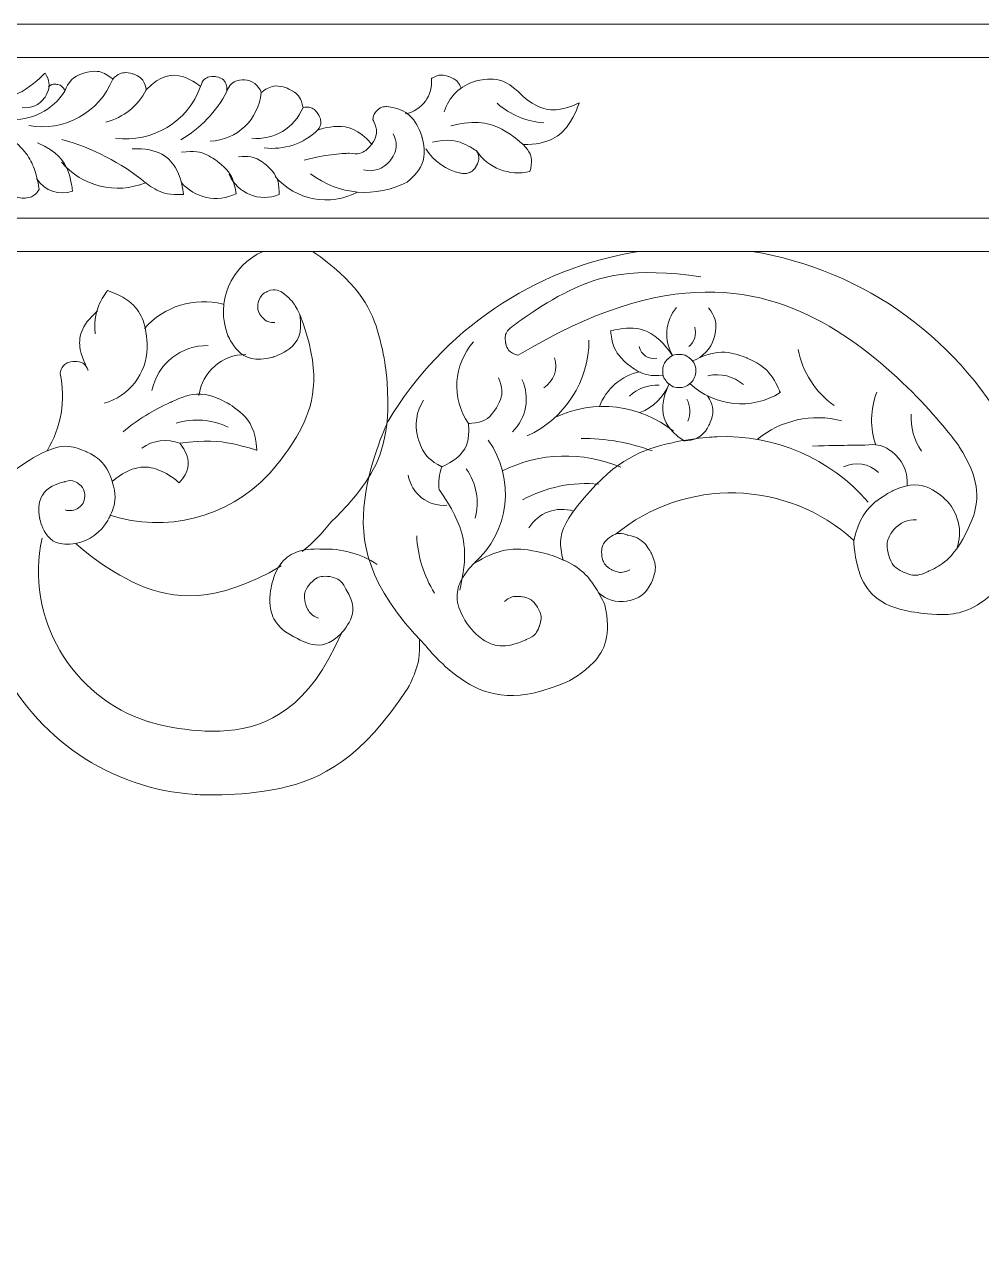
# Model space of a CAD drawing. Header units: millimetres. Extents: x 5501 to 5703, y 4457 to 4568.
# Drawn here: x 5622.7 to 5662.7, y 4517.6 to 4568.4 of the extents above; entities that cross this region are included whole.
import ezdxf

# ---------------------------------------------------------------- set-up
doc = ezdxf.new("R2010")
doc.units = ezdxf.units.MM
doc.header["$MEASUREMENT"] = 0
doc.layers.add('SITARA ALL', color=18, linetype='Continuous', true_color=0x000000)

msp = doc.modelspace()

# ---------------------------------------------------------------- linework, layer by layer
at = {"layer": 'SITARA ALL', "color": 1, "lineweight": 9, "true_color": 0xff0000}
for points, knots in [([(5700.594, 4568.351), (5700.594, 4568.351), (5600.594, 4568.351), (5550.594, 4568.351), (5500.594, 4568.351), (5500.594, 4568.351), (5500.594, 4568.351), (5500.594, 4568.351), (5500.594, 4517.803), (5500.594, 4517.803), (5500.594, 4517.803), (5501.15, 4517.596), (5501.74, 4517.595), (5502.331, 4517.595), (5502.957, 4517.802), (5503.602, 4518.797), (5503.602, 4518.797), (5503.925, 4519.294), (5504.053, 4519.871), (5504.181, 4520.448), (5504.113, 4521.103), (5503.281, 4521.948), (5503.281, 4521.948), (5502.677, 4522.63), (5502.252, 4523.435), (5501.828, 4524.24), (5501.583, 4525.168), (5501.963, 4526.95)], [0, 0, 0, 0, 0.1, 0.1, 0.1, 0.2, 0.2, 0.2, 0.3, 0.3, 0.3, 0.4, 0.4, 0.4, 0.5, 0.5, 0.5, 0.6, 0.6, 0.6, 0.7, 0.7, 0.7, 0.8, 0.8, 0.8, 1, 1, 1, 1]), ([(5622.594, 4564.872), (5622.962, 4564.811), (5623.332, 4564.971), (5623.539, 4565.281), (5623.539, 4565.281), (5623.643, 4565.436), (5623.696, 4565.615), (5623.749, 4565.793), (5623.752, 4565.995), (5623.554, 4566.311), (5623.554, 4566.311), (5623.2, 4565.929), (5622.763, 4565.645), (5622.326, 4565.362), (5621.806, 4565.177), (5620.773, 4565.324), (5620.773, 4565.324), (5620.387, 4565.426), (5619.989, 4565.448), (5619.591, 4565.471), (5619.18, 4565.414), (5618.492, 4565.009), (5618.492, 4565.009), (5618.148, 4564.806), (5617.851, 4564.538), (5617.555, 4564.271), (5617.305, 4563.937), (5617.108, 4563.163), (5617.108, 4563.163), (5617.034, 4562.874), (5617.053, 4562.576), (5617.072, 4562.279), (5617.184, 4561.973), (5617.671, 4561.627), (5617.671, 4561.627), (5617.915, 4561.454), (5618.199, 4561.365), (5618.484, 4561.276), (5618.809, 4561.271), (5619.307, 4561.601), (5619.307, 4561.601), (5619.501, 4561.724), (5619.629, 4561.913), (5619.757, 4562.102), (5619.819, 4562.356), (5619.588, 4562.753), (5619.588, 4562.753), (5619.473, 4562.951), (5619.289, 4563.087), (5619.106, 4563.222), (5618.854, 4563.293), (5618.448, 4563.078), (5618.448, 4563.078), (5618.343, 4563.019), (5618.268, 4562.925), (5618.193, 4562.831), (5618.149, 4562.702), (5618.241, 4562.479), (5618.241, 4562.479), (5618.287, 4562.368), (5618.371, 4562.282), (5618.455, 4562.197), (5618.578, 4562.137), (5618.81, 4562.202)], [0, 0, 0, 0, 0.045455, 0.045455, 0.045455, 0.090909, 0.090909, 0.090909, 0.136364, 0.136364, 0.136364, 0.181818, 0.181818, 0.181818, 0.227273, 0.227273, 0.227273, 0.272727, 0.272727, 0.272727, 0.318182, 0.318182, 0.318182, 0.363636, 0.363636, 0.363636, 0.409091, 0.409091, 0.409091, 0.454545, 0.454545, 0.454545, 0.5, 0.5, 0.5, 0.545455, 0.545455, 0.545455, 0.590909, 0.590909, 0.590909, 0.636364, 0.636364, 0.636364, 0.681818, 0.681818, 0.681818, 0.727273, 0.727273, 0.727273, 0.772727, 0.772727, 0.772727, 0.818182, 0.818182, 0.818182, 0.863636, 0.863636, 0.863636, 0.909091, 0.909091, 0.909091, 1, 1, 1, 1]), ([(5626.1, 4564.255), (5626.828, 4564.445), (5627.442, 4564.937), (5627.786, 4565.605), (5627.786, 4565.605), (5627.766, 4565.762), (5627.702, 4565.905), (5627.637, 4566.048), (5627.529, 4566.179), (5627.229, 4566.276), (5627.229, 4566.276), (5627.079, 4566.324), (5626.922, 4566.327), (5626.765, 4566.33), (5626.601, 4566.288), (5626.385, 4566.058), (5626.385, 4566.058), (5626.231, 4566.194), (5626.048, 4566.287), (5625.864, 4566.381), (5625.653, 4566.431), (5625.254, 4566.331), (5625.254, 4566.331), (5625.055, 4566.28), (5624.874, 4566.182), (5624.694, 4566.085), (5624.532, 4565.939), (5624.388, 4565.554), (5624.388, 4565.554), (5624.365, 4565.621), (5624.325, 4565.681), (5624.285, 4565.741), (5624.23, 4565.792), (5624.091, 4565.829), (5624.091, 4565.829), (5624.022, 4565.848), (5623.95, 4565.848), (5623.878, 4565.849), (5623.804, 4565.832), (5623.696, 4565.738)], [0, 0, 0, 0, 0.071429, 0.071429, 0.071429, 0.142857, 0.142857, 0.142857, 0.214286, 0.214286, 0.214286, 0.285714, 0.285714, 0.285714, 0.357143, 0.357143, 0.357143, 0.428571, 0.428571, 0.428571, 0.5, 0.5, 0.5, 0.571429, 0.571429, 0.571429, 0.642857, 0.642857, 0.642857, 0.714286, 0.714286, 0.714286, 0.785714, 0.785714, 0.785714, 0.857143, 0.857143, 0.857143, 1, 1, 1, 1]), ([(5629.236, 4563.523), (5630.054, 4564.001), (5630.721, 4564.701), (5631.16, 4565.54), (5631.16, 4565.54), (5631.177, 4565.686), (5631.136, 4565.826), (5631.095, 4565.966), (5630.996, 4566.101), (5630.707, 4566.156), (5630.707, 4566.156), (5630.563, 4566.183), (5630.42, 4566.152), (5630.278, 4566.121), (5630.136, 4566.032), (5630.061, 4565.748), (5630.061, 4565.748), (5629.724, 4566.033), (5629.305, 4566.16), (5628.886, 4566.286), (5628.384, 4566.254), (5627.786, 4565.605)], [0, 0, 0, 0, 0.125, 0.125, 0.125, 0.25, 0.25, 0.25, 0.375, 0.375, 0.375, 0.5, 0.5, 0.5, 0.625, 0.625, 0.625, 0.75, 0.75, 0.75, 1, 1, 1, 1]), ([(5638.624, 4564.607), (5639.318, 4564.737), (5639.793, 4565.384), (5639.71, 4566.086), (5639.71, 4566.086), (5639.817, 4566.152), (5639.936, 4566.193), (5640.055, 4566.233), (5640.186, 4566.249), (5640.425, 4566.171), (5640.425, 4566.171), (5640.545, 4566.132), (5640.653, 4566.067), (5640.761, 4566.003), (5640.857, 4565.914), (5640.952, 4565.681)], [0, 0, 0, 0, 0.166667, 0.166667, 0.166667, 0.333333, 0.333333, 0.333333, 0.5, 0.5, 0.5, 0.666667, 0.666667, 0.666667, 1, 1, 1, 1]), ([(5640.244, 4564.688), (5640.431, 4565.309), (5640.922, 4565.791), (5641.546, 4565.966), (5641.546, 4565.966), (5641.858, 4566.054), (5642.182, 4566.059), (5642.506, 4566.063), (5642.841, 4565.985), (5643.323, 4565.552), (5643.323, 4565.552), (5643.65, 4565.194), (5644.075, 4564.966), (5644.5, 4564.738), (5645.025, 4564.64), (5645.893, 4565.069), (5645.893, 4565.069), (5645.737, 4564.552), (5645.422, 4564.116), (5645.106, 4563.68), (5644.633, 4563.324), (5643.552, 4563.316), (5643.552, 4563.316), (5643.148, 4563.696), (5642.66, 4563.96), (5642.172, 4564.225), (5641.601, 4564.373), (5640.524, 4564.103)], [0, 0, 0, 0, 0.1, 0.1, 0.1, 0.2, 0.2, 0.2, 0.3, 0.3, 0.3, 0.4, 0.4, 0.4, 0.5, 0.5, 0.5, 0.6, 0.6, 0.6, 0.7, 0.7, 0.7, 0.8, 0.8, 0.8, 1, 1, 1, 1]), ([(5630.46, 4563.459), (5631.579, 4563.507), (5632.49, 4564.378), (5632.592, 4565.493), (5632.592, 4565.493), (5632.738, 4565.617), (5632.911, 4565.697), (5633.084, 4565.778), (5633.285, 4565.815), (5633.646, 4565.687), (5633.646, 4565.687), (5633.827, 4565.623), (5633.983, 4565.513), (5634.14, 4565.404), (5634.273, 4565.249), (5634.343, 4564.872)], [0, 0, 0, 0, 0.166667, 0.166667, 0.166667, 0.333333, 0.333333, 0.333333, 0.5, 0.5, 0.5, 0.666667, 0.666667, 0.666667, 1, 1, 1, 1]), ([(5632.592, 4565.493), (5632.496, 4565.801), (5632.216, 4566.015), (5631.893, 4566.026), (5631.893, 4566.026), (5631.732, 4566.031), (5631.578, 4565.985), (5631.423, 4565.939), (5631.276, 4565.841), (5631.16, 4565.54)], [0, 0, 0, 0, 0.25, 0.25, 0.25, 0.5, 0.5, 0.5, 1, 1, 1, 1]), ([(5632.196, 4563.585), (5633.118, 4563.49), (5633.992, 4564.015), (5634.343, 4564.872), (5634.343, 4564.872), (5634.464, 4564.895), (5634.586, 4564.881), (5634.708, 4564.867), (5634.831, 4564.815), (5634.967, 4564.61), (5634.967, 4564.61), (5635.035, 4564.507), (5635.069, 4564.389), (5635.103, 4564.271), (5635.103, 4564.138), (5634.966, 4563.933), (5634.966, 4563.933), (5635.367, 4564.07), (5635.789, 4564.079), (5636.211, 4564.089), (5636.655, 4563.972), (5637.216, 4563.338)], [0, 0, 0, 0, 0.125, 0.125, 0.125, 0.25, 0.25, 0.25, 0.375, 0.375, 0.375, 0.5, 0.5, 0.5, 0.625, 0.625, 0.625, 0.75, 0.75, 0.75, 1, 1, 1, 1]), ([(5634.661, 4562.096), (5635.823, 4561.205), (5637.398, 4561.071), (5638.694, 4561.752), (5638.694, 4561.752), (5638.977, 4561.97), (5639.18, 4562.263), (5639.383, 4562.555), (5639.507, 4562.922), (5639.322, 4563.612), (5639.322, 4563.612), (5639.23, 4563.957), (5639.038, 4564.257), (5638.847, 4564.557), (5638.556, 4564.813), (5637.848, 4564.909), (5637.848, 4564.909), (5637.773, 4564.91), (5637.699, 4564.897), (5637.624, 4564.883), (5637.551, 4564.854), (5637.443, 4564.749), (5637.443, 4564.749), (5637.388, 4564.697), (5637.345, 4564.634), (5637.303, 4564.572), (5637.271, 4564.5), (5637.269, 4564.348), (5637.269, 4564.348), (5637.359, 4564.189), (5637.399, 4564.011), (5637.439, 4563.833), (5637.429, 4563.636), (5637.216, 4563.338), (5637.216, 4563.338), (5637.11, 4563.189), (5636.965, 4563.077), (5636.82, 4562.966), (5636.638, 4562.892), (5636.278, 4562.959), (5636.278, 4562.959), (5635.959, 4562.942), (5635.642, 4562.909), (5635.324, 4562.876), (5635.008, 4562.828), (5634.389, 4562.671)], [0, 0, 0, 0, 0.0625, 0.0625, 0.0625, 0.125, 0.125, 0.125, 0.1875, 0.1875, 0.1875, 0.25, 0.25, 0.25, 0.3125, 0.3125, 0.3125, 0.375, 0.375, 0.375, 0.4375, 0.4375, 0.4375, 0.5, 0.5, 0.5, 0.5625, 0.5625, 0.5625, 0.625, 0.625, 0.625, 0.6875, 0.6875, 0.6875, 0.75, 0.75, 0.75, 0.8125, 0.8125, 0.8125, 0.875, 0.875, 0.875, 1, 1, 1, 1]), ([(5622.044, 4561.36), (5622.204, 4561.167), (5622.446, 4561.062), (5622.696, 4561.077), (5622.696, 4561.077), (5622.821, 4561.085), (5622.941, 4561.122), (5623.06, 4561.159), (5623.174, 4561.226), (5623.31, 4561.436), (5623.31, 4561.436), (5623.249, 4561.885), (5623.098, 4562.312), (5622.947, 4562.739), (5622.706, 4563.145), (5621.977, 4563.683), (5621.977, 4563.683), (5621.612, 4563.952), (5621.201, 4564.141), (5620.789, 4564.331), (5620.331, 4564.441), (5619.437, 4564.293)], [0, 0, 0, 0, 0.125, 0.125, 0.125, 0.25, 0.25, 0.25, 0.375, 0.375, 0.375, 0.5, 0.5, 0.5, 0.625, 0.625, 0.625, 0.75, 0.75, 0.75, 1, 1, 1, 1]), ([(5636.867, 4562.256), (5637.274, 4562.157), (5637.702, 4562.299), (5637.968, 4562.623), (5637.968, 4562.623), (5638.1, 4562.784), (5638.181, 4562.977), (5638.262, 4563.169), (5638.29, 4563.393), (5638.115, 4563.773)], [0, 0, 0, 0, 0.25, 0.25, 0.25, 0.5, 0.5, 0.5, 1, 1, 1, 1]), ([(5639.481, 4563.138), (5639.809, 4562.618), (5640.331, 4562.252), (5640.931, 4562.121), (5640.931, 4562.121), (5641.053, 4562.099), (5641.175, 4562.113), (5641.298, 4562.126), (5641.421, 4562.177), (5641.564, 4562.379), (5641.564, 4562.379), (5641.635, 4562.48), (5641.673, 4562.597), (5641.712, 4562.715), (5641.717, 4562.848), (5641.593, 4563.061), (5641.593, 4563.061), (5641.326, 4563.246), (5641.026, 4563.37), (5640.726, 4563.494), (5640.394, 4563.559), (5639.761, 4563.417)], [0, 0, 0, 0, 0.125, 0.125, 0.125, 0.25, 0.25, 0.25, 0.375, 0.375, 0.375, 0.5, 0.5, 0.5, 0.625, 0.625, 0.625, 0.75, 0.75, 0.75, 1, 1, 1, 1]), ([(5623.218, 4561.882), (5623.529, 4561.38), (5624.152, 4561.169), (5624.705, 4561.377), (5624.705, 4561.377), (5624.663, 4561.82), (5624.502, 4562.235), (5624.341, 4562.65), (5624.061, 4563.035), (5623.244, 4563.391)], [0, 0, 0, 0, 0.25, 0.25, 0.25, 0.5, 0.5, 0.5, 1, 1, 1, 1]), ([(5624.249, 4562.583), (5625.104, 4561.562), (5626.524, 4561.215), (5627.754, 4561.724), (5627.754, 4561.724), (5627.98, 4561.546), (5628.235, 4561.414), (5628.489, 4561.281), (5628.773, 4561.194), (5629.346, 4561.233), (5629.346, 4561.233), (5629.306, 4561.789), (5629.048, 4562.278), (5628.789, 4562.768), (5628.312, 4563.191), (5627.198, 4563.139)], [0, 0, 0, 0, 0.166667, 0.166667, 0.166667, 0.333333, 0.333333, 0.333333, 0.5, 0.5, 0.5, 0.666667, 0.666667, 0.666667, 1, 1, 1, 1]), ([(5629.241, 4561.747), (5629.806, 4561.077), (5630.755, 4560.878), (5631.542, 4561.263), (5631.542, 4561.263), (5631.51, 4561.531), (5631.425, 4561.786), (5631.34, 4562.041), (5631.2, 4562.285), (5630.772, 4562.611), (5630.772, 4562.611), (5630.558, 4562.774), (5630.315, 4562.891), (5630.072, 4563.007), (5629.8, 4563.076), (5629.267, 4562.995)], [0, 0, 0, 0, 0.166667, 0.166667, 0.166667, 0.333333, 0.333333, 0.333333, 0.5, 0.5, 0.5, 0.666667, 0.666667, 0.666667, 1, 1, 1, 1]), ([(5641.593, 4563.061), (5642.083, 4562.332), (5642.979, 4561.987), (5643.832, 4562.197), (5643.832, 4562.197), (5643.894, 4562.395), (5643.898, 4562.602), (5643.902, 4562.809), (5643.848, 4563.025), (5643.552, 4563.316)], [0, 0, 0, 0, 0.25, 0.25, 0.25, 0.5, 0.5, 0.5, 1, 1, 1, 1]), ([(5631.258, 4562.076), (5631.602, 4561.271), (5632.533, 4560.895), (5633.341, 4561.232), (5633.341, 4561.232), (5633.352, 4561.455), (5633.314, 4561.676), (5633.275, 4561.896), (5633.186, 4562.113), (5632.858, 4562.417), (5632.858, 4562.417), (5632.694, 4562.568), (5632.5, 4562.68), (5632.306, 4562.791), (5632.083, 4562.862), (5631.639, 4562.805)], [0, 0, 0, 0, 0.166667, 0.166667, 0.166667, 0.333333, 0.333333, 0.333333, 0.5, 0.5, 0.5, 0.666667, 0.666667, 0.666667, 1, 1, 1, 1]), ([(5632.678, 4558.849), (5631.321, 4558.266), (5630.668, 4556.712), (5631.198, 4555.333), (5631.198, 4555.333), (5631.354, 4554.965), (5631.636, 4554.685), (5631.917, 4554.404), (5632.325, 4554.211), (5633.093, 4554.433), (5633.093, 4554.433), (5633.477, 4554.545), (5633.789, 4554.791), (5634.101, 4555.038), (5634.341, 4555.42), (5634.21, 4556.208), (5634.21, 4556.208), (5634.127, 4556.394), (5634.021, 4556.568), (5633.915, 4556.742), (5633.786, 4556.904), (5633.459, 4557.148), (5633.459, 4557.148), (5633.367, 4557.199), (5633.265, 4557.228), (5633.162, 4557.256), (5633.051, 4557.262), (5632.856, 4557.176), (5632.856, 4557.176), (5632.759, 4557.133), (5632.675, 4557.069), (5632.591, 4557.004), (5632.519, 4556.918), (5632.471, 4556.711), (5632.471, 4556.711), (5632.447, 4556.608), (5632.448, 4556.502), (5632.449, 4556.396), (5632.474, 4556.287), (5632.611, 4556.124), (5632.611, 4556.124), (5632.679, 4556.042), (5632.764, 4555.979), (5632.849, 4555.916), (5632.952, 4555.871), (5633.164, 4555.882)], [0, 0, 0, 0, 0.0625, 0.0625, 0.0625, 0.125, 0.125, 0.125, 0.1875, 0.1875, 0.1875, 0.25, 0.25, 0.25, 0.3125, 0.3125, 0.3125, 0.375, 0.375, 0.375, 0.4375, 0.4375, 0.4375, 0.5, 0.5, 0.5, 0.5625, 0.5625, 0.5625, 0.625, 0.625, 0.625, 0.6875, 0.6875, 0.6875, 0.75, 0.75, 0.75, 0.8125, 0.8125, 0.8125, 0.875, 0.875, 0.875, 1, 1, 1, 1]), ([(5634.309, 4546.3), (5634.759, 4546.663), (5635.164, 4547.077), (5635.516, 4547.536), (5635.516, 4547.536), (5636.331, 4548.279), (5636.955, 4549.189), (5637.579, 4550.1), (5638.011, 4551.176), (5637.86, 4553.379), (5637.86, 4553.379), (5637.785, 4554.48), (5637.46, 4555.535), (5637.135, 4556.589), (5636.56, 4557.597), (5634.742, 4558.849)], [0, 0, 0, 0, 0.166667, 0.166667, 0.166667, 0.333333, 0.333333, 0.333333, 0.5, 0.5, 0.5, 0.666667, 0.666667, 0.666667, 1, 1, 1, 1]), ([(5648.373, 4558.849), (5644.005, 4558.148), (5640.169, 4555.547), (5637.9, 4551.75), (5637.9, 4551.75), (5637.145, 4550.183), (5636.923, 4548.463), (5636.701, 4546.743), (5637.012, 4544.87), (5639.447, 4542.387), (5639.447, 4542.387), (5640.153, 4541.466), (5641.132, 4540.851), (5642.111, 4540.237), (5643.361, 4539.928), (5645.471, 4540.894), (5645.471, 4540.894), (5646.055, 4541.19), (5646.5, 4541.666), (5646.946, 4542.142), (5647.253, 4542.798), (5646.962, 4544.073), (5646.962, 4544.073), (5646.741, 4544.575), (5646.416, 4545.018), (5646.091, 4545.46), (5645.664, 4545.842), (5644.618, 4546.173), (5644.618, 4546.173), (5644.094, 4546.338), (5643.548, 4546.386), (5643.002, 4546.435), (5642.432, 4546.367), (5641.492, 4545.8), (5641.492, 4545.8), (5641.141, 4545.472), (5640.935, 4545.04), (5640.729, 4544.608), (5640.669, 4544.072), (5641.208, 4543.276), (5641.208, 4543.276), (5641.478, 4542.878), (5641.874, 4542.609), (5642.269, 4542.339), (5642.789, 4542.198), (5643.659, 4542.609), (5643.659, 4542.609), (5643.789, 4542.654), (5643.906, 4542.727), (5644.022, 4542.8), (5644.126, 4542.901), (5644.223, 4543.158), (5644.223, 4543.158), (5644.272, 4543.287), (5644.291, 4543.423), (5644.31, 4543.56), (5644.299, 4543.703), (5644.164, 4543.943), (5644.164, 4543.943), (5644.097, 4544.063), (5644.004, 4544.165), (5643.912, 4544.267), (5643.795, 4544.351), (5643.524, 4544.402), (5643.524, 4544.402), (5643.389, 4544.427), (5643.251, 4544.422), (5643.114, 4544.416), (5642.974, 4544.38), (5642.762, 4544.205)], [0, 0, 0, 0, 0.041667, 0.041667, 0.041667, 0.083333, 0.083333, 0.083333, 0.125, 0.125, 0.125, 0.166667, 0.166667, 0.166667, 0.208333, 0.208333, 0.208333, 0.25, 0.25, 0.25, 0.291667, 0.291667, 0.291667, 0.333333, 0.333333, 0.333333, 0.375, 0.375, 0.375, 0.416667, 0.416667, 0.416667, 0.458333, 0.458333, 0.458333, 0.5, 0.5, 0.5, 0.541667, 0.541667, 0.541667, 0.583333, 0.583333, 0.583333, 0.625, 0.625, 0.625, 0.666667, 0.666667, 0.666667, 0.708333, 0.708333, 0.708333, 0.75, 0.75, 0.75, 0.791667, 0.791667, 0.791667, 0.833333, 0.833333, 0.833333, 0.875, 0.875, 0.875, 0.916667, 0.916667, 0.916667, 1, 1, 1, 1]), ([(5659.994, 4547.625), (5659.638, 4547.644), (5659.293, 4547.497), (5659.061, 4547.227), (5659.061, 4547.227), (5658.944, 4547.092), (5658.863, 4546.933), (5658.781, 4546.775), (5658.734, 4546.593), (5658.806, 4546.244), (5658.806, 4546.244), (5658.842, 4546.07), (5658.918, 4545.908), (5658.993, 4545.747), (5659.109, 4545.599), (5659.429, 4545.443), (5659.429, 4545.443), (5659.589, 4545.365), (5659.763, 4545.326), (5659.937, 4545.288), (5660.125, 4545.289), (5660.444, 4545.447), (5660.444, 4545.447), (5660.688, 4545.551), (5660.917, 4545.686), (5661.146, 4545.821), (5661.359, 4545.987), (5661.679, 4546.411), (5661.679, 4546.411), (5662.135, 4547.043), (5662.374, 4547.782), (5662.612, 4548.522), (5662.634, 4549.37), (5661.788, 4550.679), (5661.788, 4550.679), (5659.699, 4553.643), (5656.637, 4555.542), (5653.575, 4557.441), (5649.54, 4558.275), (5643.345, 4554.504), (5643.345, 4554.504), (5643.215, 4554.529), (5643.098, 4554.59), (5642.981, 4554.652), (5642.877, 4554.752), (5642.818, 4555.01), (5642.818, 4555.01), (5642.789, 4555.14), (5642.799, 4555.272), (5642.81, 4555.404), (5642.86, 4555.538), (5643.075, 4555.694), (5643.075, 4555.694), (5644.192, 4556.574), (5645.467, 4557.203), (5646.741, 4557.832), (5648.172, 4558.211), (5650.985, 4557.782)], [0, 0, 0, 0, 0.05, 0.05, 0.05, 0.1, 0.1, 0.1, 0.15, 0.15, 0.15, 0.2, 0.2, 0.2, 0.25, 0.25, 0.25, 0.3, 0.3, 0.3, 0.35, 0.35, 0.35, 0.4, 0.4, 0.4, 0.45, 0.45, 0.45, 0.5, 0.5, 0.5, 0.55, 0.55, 0.55, 0.6, 0.6, 0.6, 0.65, 0.65, 0.65, 0.7, 0.7, 0.7, 0.75, 0.75, 0.75, 0.8, 0.8, 0.8, 0.85, 0.85, 0.85, 0.9, 0.9, 0.9, 1, 1, 1, 1]), ([(5626.034, 4552.497), (5627.072, 4552.793), (5627.799, 4553.729), (5627.83, 4554.809), (5627.83, 4554.809), (5627.846, 4555.348), (5627.685, 4555.862), (5627.524, 4556.376), (5627.188, 4556.864), (5626.168, 4557.219), (5626.168, 4557.219), (5625.978, 4556.957), (5625.837, 4556.666), (5625.696, 4556.374), (5625.604, 4556.052), (5625.653, 4555.406)], [0, 0, 0, 0, 0.166667, 0.166667, 0.166667, 0.333333, 0.333333, 0.333333, 0.5, 0.5, 0.5, 0.666667, 0.666667, 0.666667, 1, 1, 1, 1]), ([(5649.958, 4556.507), (5649.486, 4555.934), (5649.423, 4555.125), (5649.802, 4554.485), (5649.802, 4554.485), (5649.529, 4554.923), (5649.13, 4555.248), (5648.731, 4555.573), (5648.204, 4555.784), (5647.204, 4555.528), (5647.204, 4555.528), (5647.225, 4555.258), (5647.299, 4554.998), (5647.374, 4554.737), (5647.502, 4554.487), (5647.916, 4554.137), (5647.916, 4554.137), (5648.123, 4553.963), (5648.361, 4553.833), (5648.599, 4553.704), (5648.869, 4553.619), (5649.408, 4553.668)], [0, 0, 0, 0, 0.125, 0.125, 0.125, 0.25, 0.25, 0.25, 0.375, 0.375, 0.375, 0.5, 0.5, 0.5, 0.625, 0.625, 0.625, 0.75, 0.75, 0.75, 1, 1, 1, 1]), ([(5650.63, 4554.267), (5651.061, 4554.423), (5651.394, 4554.774), (5651.526, 4555.213), (5651.526, 4555.213), (5651.593, 4555.432), (5651.605, 4555.661), (5651.618, 4555.89), (5651.576, 4556.128), (5651.303, 4556.497)], [0, 0, 0, 0, 0.25, 0.25, 0.25, 0.5, 0.5, 0.5, 1, 1, 1, 1]), ([(5623.641, 4550.514), (5624.234, 4551.479), (5624.429, 4552.637), (5624.182, 4553.743), (5624.182, 4553.743), (5624.208, 4553.877), (5624.274, 4553.994), (5624.341, 4554.112), (5624.45, 4554.214), (5624.72, 4554.246), (5624.72, 4554.246), (5624.855, 4554.262), (5624.988, 4554.234), (5625.12, 4554.205), (5625.25, 4554.132), (5625.362, 4553.884), (5625.362, 4553.884), (5625.112, 4554.288), (5625.028, 4554.753), (5624.945, 4555.217), (5625.027, 4555.742), (5625.749, 4556.359)], [0, 0, 0, 0, 0.125, 0.125, 0.125, 0.25, 0.25, 0.25, 0.375, 0.375, 0.375, 0.5, 0.5, 0.5, 0.625, 0.625, 0.625, 0.75, 0.75, 0.75, 1, 1, 1, 1]), ([(5626.264, 4547.819), (5628.611, 4547.056), (5631.19, 4547.713), (5632.887, 4549.504), (5632.887, 4549.504), (5633.736, 4550.4), (5634.289, 4551.5), (5634.842, 4552.601), (5635.099, 4553.906), (5634.21, 4556.208)], [0, 0, 0, 0, 0.25, 0.25, 0.25, 0.5, 0.5, 0.5, 1, 1, 1, 1]), ([(5650.77, 4553.849), (5650.77, 4553.665), (5650.697, 4553.489), (5650.567, 4553.359), (5650.567, 4553.359), (5650.502, 4553.294), (5650.425, 4553.243), (5650.349, 4553.192), (5650.261, 4553.156), (5650.077, 4553.156), (5650.077, 4553.156), (5649.985, 4553.156), (5649.895, 4553.174), (5649.805, 4553.193), (5649.717, 4553.229), (5649.587, 4553.359), (5649.587, 4553.359), (5649.522, 4553.424), (5649.471, 4553.501), (5649.421, 4553.577), (5649.384, 4553.665), (5649.384, 4553.849), (5649.384, 4553.849), (5649.384, 4553.941), (5649.403, 4554.031), (5649.421, 4554.121), (5649.458, 4554.209), (5649.588, 4554.339), (5649.588, 4554.339), (5649.653, 4554.404), (5649.729, 4554.455), (5649.806, 4554.506), (5649.893, 4554.542), (5650.077, 4554.542), (5650.077, 4554.542), (5650.169, 4554.542), (5650.259, 4554.523), (5650.349, 4554.505), (5650.437, 4554.469), (5650.567, 4554.338), (5650.567, 4554.338), (5650.632, 4554.273), (5650.683, 4554.197), (5650.734, 4554.121), (5650.77, 4554.033), (5650.77, 4553.849)], [0, 0, 0, 0, 0.066667, 0.066667, 0.066667, 0.133333, 0.133333, 0.133333, 0.2, 0.2, 0.2, 0.266667, 0.266667, 0.266667, 0.333333, 0.333333, 0.333333, 0.4, 0.4, 0.4, 0.466667, 0.466667, 0.466667, 0.533333, 0.533333, 0.533333, 0.6, 0.6, 0.6, 0.666667, 0.666667, 0.666667, 0.733333, 0.733333, 0.733333, 0.8, 0.8, 0.8, 0.866667, 0.866667, 0.866667, 0.933333, 0.933333, 0.933333, 1, 1, 1, 1]), ([(5650.525, 4553.32), (5651.55, 4552.353), (5653.101, 4552.199), (5654.297, 4552.944), (5654.297, 4552.944), (5654.173, 4553.269), (5653.986, 4553.561), (5653.799, 4553.854), (5653.548, 4554.114), (5652.91, 4554.389), (5652.91, 4554.389), (5652.591, 4554.526), (5652.251, 4554.596), (5651.911, 4554.666), (5651.55, 4554.668), (5650.908, 4554.403)], [0, 0, 0, 0, 0.166667, 0.166667, 0.166667, 0.333333, 0.333333, 0.333333, 0.5, 0.5, 0.5, 0.666667, 0.666667, 0.666667, 1, 1, 1, 1]), ([(5639.379, 4552.628), (5639.084, 4552.164), (5638.999, 4551.596), (5639.145, 4551.066), (5639.145, 4551.066), (5639.218, 4550.801), (5639.345, 4550.557), (5639.472, 4550.313), (5639.654, 4550.091), (5640.145, 4549.844), (5640.145, 4549.844), (5640.513, 4549.985), (5640.811, 4550.242), (5641.109, 4550.498), (5641.337, 4550.868), (5641.26, 4551.653), (5641.26, 4551.653), (5641.491, 4551.652), (5641.715, 4551.709), (5641.939, 4551.767), (5642.155, 4551.883), (5642.408, 4552.269), (5642.408, 4552.269), (5642.535, 4552.463), (5642.608, 4552.681), (5642.682, 4552.9), (5642.702, 4553.145), (5642.515, 4553.568)], [0, 0, 0, 0, 0.1, 0.1, 0.1, 0.2, 0.2, 0.2, 0.3, 0.3, 0.3, 0.4, 0.4, 0.4, 0.5, 0.5, 0.5, 0.6, 0.6, 0.6, 0.7, 0.7, 0.7, 0.8, 0.8, 0.8, 1, 1, 1, 1]), ([(5626.817, 4551.307), (5627.42, 4551.808), (5628.089, 4552.222), (5628.806, 4552.538), (5628.806, 4552.538), (5629.174, 4552.735), (5629.579, 4552.833), (5629.984, 4552.93), (5630.427, 4552.927), (5631.156, 4552.522), (5631.156, 4552.522), (5631.521, 4552.319), (5631.821, 4552.031), (5632.122, 4551.742), (5632.358, 4551.368), (5632.411, 4550.535), (5632.411, 4550.535), (5631.892, 4550.703), (5631.357, 4550.812), (5630.823, 4550.921), (5630.272, 4550.97), (5629.191, 4550.825), (5629.191, 4550.825), (5629.395, 4550.586), (5629.494, 4550.29), (5629.594, 4549.993), (5629.589, 4549.64), (5629.169, 4549.173), (5629.169, 4549.173), (5628.776, 4549.534), (5628.278, 4549.721), (5627.781, 4549.908), (5627.179, 4549.919), (5626.363, 4549.229)], [0, 0, 0, 0, 0.083333, 0.083333, 0.083333, 0.166667, 0.166667, 0.166667, 0.25, 0.25, 0.25, 0.333333, 0.333333, 0.333333, 0.416667, 0.416667, 0.416667, 0.5, 0.5, 0.5, 0.583333, 0.583333, 0.583333, 0.666667, 0.666667, 0.666667, 0.75, 0.75, 0.75, 0.833333, 0.833333, 0.833333, 1, 1, 1, 1]), ([(5648.429, 4552.107), (5648.983, 4552.321), (5649.425, 4552.754), (5649.649, 4553.304), (5649.649, 4553.304), (5649.433, 4552.884), (5649.394, 4552.417), (5649.356, 4551.949), (5649.495, 4551.434), (5650.288, 4550.923), (5650.288, 4550.923), (5650.507, 4550.933), (5650.714, 4551.001), (5650.921, 4551.069), (5651.117, 4551.195), (5651.318, 4551.583), (5651.318, 4551.583), (5651.418, 4551.777), (5651.463, 4551.99), (5651.508, 4552.203), (5651.497, 4552.436), (5651.262, 4552.804)], [0, 0, 0, 0, 0.125, 0.125, 0.125, 0.25, 0.25, 0.25, 0.375, 0.375, 0.375, 0.5, 0.5, 0.5, 0.625, 0.625, 0.625, 0.75, 0.75, 0.75, 1, 1, 1, 1]), ([(5624.845, 4546.629), (5625.405, 4546.75), (5625.888, 4547.101), (5626.176, 4547.595), (5626.176, 4547.595), (5626.321, 4547.842), (5626.41, 4548.114), (5626.499, 4548.385), (5626.533, 4548.682), (5626.363, 4549.229), (5626.363, 4549.229), (5626.279, 4549.502), (5626.139, 4549.751), (5625.998, 4550.001), (5625.802, 4550.226), (5625.285, 4550.47), (5625.285, 4550.47), (5625.026, 4550.593), (5624.748, 4550.658), (5624.469, 4550.723), (5624.171, 4550.731), (5623.641, 4550.514), (5623.641, 4550.514), (5622.675, 4550.084), (5621.903, 4549.365), (5621.131, 4548.647), (5620.554, 4547.641), (5620.781, 4545.538), (5620.781, 4545.538), (5620.55, 4546.456), (5620.179, 4547.328), (5619.809, 4548.2), (5619.299, 4549.024), (5617.862, 4550.258), (5617.862, 4550.258), (5617.478, 4550.591), (5617.021, 4550.814), (5616.565, 4551.037), (5616.037, 4551.15), (5615.063, 4550.858), (5615.063, 4550.858), (5614.576, 4550.711), (5614.144, 4550.446), (5613.711, 4550.18), (5613.333, 4549.794), (5613.058, 4548.815), (5613.058, 4548.815), (5612.841, 4548.335), (5612.689, 4547.831), (5612.537, 4547.327), (5612.45, 4546.798), (5612.552, 4545.749), (5612.552, 4545.749), (5613.024, 4543.085), (5613.045, 4540.381), (5613.067, 4537.677), (5612.639, 4534.934), (5610.115, 4530.147), (5610.115, 4530.147), (5610.201, 4530.156), (5610.287, 4530.161), (5610.373, 4530.166), (5610.459, 4530.166), (5610.631, 4530.148), (5610.631, 4530.148), (5610.859, 4529.672), (5611.242, 4529.311), (5611.625, 4528.95), (5612.163, 4528.706), (5613.182, 4528.988), (5613.182, 4528.988), (5614.394, 4529.237), (5615.521, 4529.747), (5616.648, 4530.256), (5617.689, 4531.027), (5618.877, 4533.197)], [0, 0, 0, 0, 0.038462, 0.038462, 0.038462, 0.076923, 0.076923, 0.076923, 0.115385, 0.115385, 0.115385, 0.153846, 0.153846, 0.153846, 0.192308, 0.192308, 0.192308, 0.230769, 0.230769, 0.230769, 0.269231, 0.269231, 0.269231, 0.307692, 0.307692, 0.307692, 0.346154, 0.346154, 0.346154, 0.384615, 0.384615, 0.384615, 0.423077, 0.423077, 0.423077, 0.461538, 0.461538, 0.461538, 0.5, 0.5, 0.5, 0.538462, 0.538462, 0.538462, 0.576923, 0.576923, 0.576923, 0.615385, 0.615385, 0.615385, 0.653846, 0.653846, 0.653846, 0.692308, 0.692308, 0.692308, 0.730769, 0.730769, 0.730769, 0.769231, 0.769231, 0.769231, 0.807692, 0.807692, 0.807692, 0.846154, 0.846154, 0.846154, 0.884615, 0.884615, 0.884615, 0.923077, 0.923077, 0.923077, 1, 1, 1, 1]), ([(5657.976, 4548.367), (5656.394, 4550.189), (5654.067, 4551.194), (5651.655, 4551.097), (5651.655, 4551.097), (5650.45, 4551.049), (5649.287, 4550.728), (5648.125, 4550.407), (5647.005, 4549.813), (5645.573, 4547.87), (5645.573, 4547.87), (5645.374, 4547.588), (5645.242, 4547.268), (5645.11, 4546.949), (5645.046, 4546.592), (5645.222, 4545.923)], [0, 0, 0, 0, 0.166667, 0.166667, 0.166667, 0.333333, 0.333333, 0.333333, 0.5, 0.5, 0.5, 0.666667, 0.666667, 0.666667, 1, 1, 1, 1]), ([(5659.601, 4549.07), (5659.647, 4549.542), (5659.472, 4550.008), (5659.129, 4550.334), (5659.129, 4550.334), (5658.958, 4550.497), (5658.753, 4550.617), (5658.549, 4550.736), (5658.312, 4550.811), (5657.843, 4550.743), (5657.843, 4550.743), (5657.477, 4550.743), (5657.11, 4550.74), (5656.744, 4550.737), (5656.377, 4550.731), (5655.645, 4550.706)], [0, 0, 0, 0, 0.166667, 0.166667, 0.166667, 0.333333, 0.333333, 0.333333, 0.5, 0.5, 0.5, 0.666667, 0.666667, 0.666667, 1, 1, 1, 1]), ([(5640.145, 4549.844), (5640.028, 4549.534), (5639.992, 4549.199), (5640.043, 4548.872), (5640.043, 4548.872), (5640.49, 4548.271), (5640.792, 4547.586), (5641.094, 4546.901), (5641.25, 4546.132), (5640.895, 4544.676)], [0, 0, 0, 0, 0.25, 0.25, 0.25, 0.5, 0.5, 0.5, 1, 1, 1, 1]), ([(5624.401, 4548.037), (5624.59, 4547.975), (5624.798, 4548.008), (5624.959, 4548.125), (5624.959, 4548.125), (5625.039, 4548.184), (5625.104, 4548.26), (5625.168, 4548.336), (5625.216, 4548.429), (5625.216, 4548.629), (5625.216, 4548.629), (5625.216, 4548.728), (5625.192, 4548.825), (5625.168, 4548.921), (5625.12, 4549.015), (5624.959, 4549.132), (5624.959, 4549.132), (5624.878, 4549.191), (5624.786, 4549.228), (5624.694, 4549.265), (5624.59, 4549.282), (5624.401, 4549.22), (5624.401, 4549.22), (5624.043, 4549.158), (5623.745, 4548.958), (5623.446, 4548.757), (5623.206, 4548.417), (5623.328, 4547.702), (5623.328, 4547.702), (5623.39, 4547.345), (5623.59, 4547.046), (5623.791, 4546.747), (5624.131, 4546.507), (5624.845, 4546.629), (5624.845, 4546.629), (5626.015, 4545.545), (5627.472, 4544.908), (5628.929, 4544.271), (5630.672, 4544.082), (5633.426, 4545.692)], [0, 0, 0, 0, 0.071429, 0.071429, 0.071429, 0.142857, 0.142857, 0.142857, 0.214286, 0.214286, 0.214286, 0.285714, 0.285714, 0.285714, 0.357143, 0.357143, 0.357143, 0.428571, 0.428571, 0.428571, 0.5, 0.5, 0.5, 0.571429, 0.571429, 0.571429, 0.642857, 0.642857, 0.642857, 0.714286, 0.714286, 0.714286, 0.785714, 0.785714, 0.785714, 0.857143, 0.857143, 0.857143, 1, 1, 1, 1]), ([(5661.679, 4546.411), (5661.948, 4547.148), (5661.748, 4547.974), (5661.174, 4548.508), (5661.174, 4548.508), (5660.887, 4548.776), (5660.534, 4548.944), (5660.181, 4549.112), (5659.762, 4549.181), (5659.046, 4548.861), (5659.046, 4548.861), (5658.625, 4548.654), (5658.261, 4548.358), (5657.897, 4548.062), (5657.591, 4547.676), (5657.38, 4546.762), (5657.38, 4546.762), (5657.373, 4545.988), (5657.66, 4545.274), (5657.948, 4544.56), (5658.531, 4543.906), (5660.071, 4543.742), (5660.071, 4543.742), (5660.684, 4543.629), (5661.306, 4543.67), (5661.927, 4543.712), (5662.557, 4543.909), (5663.437, 4544.792), (5663.437, 4544.792), (5663.877, 4545.233), (5664.194, 4545.77), (5664.51, 4546.306), (5664.704, 4546.937), (5664.472, 4548.162)], [0, 0, 0, 0, 0.083333, 0.083333, 0.083333, 0.166667, 0.166667, 0.166667, 0.25, 0.25, 0.25, 0.333333, 0.333333, 0.333333, 0.416667, 0.416667, 0.416667, 0.5, 0.5, 0.5, 0.583333, 0.583333, 0.583333, 0.666667, 0.666667, 0.666667, 0.75, 0.75, 0.75, 0.833333, 0.833333, 0.833333, 1, 1, 1, 1]), ([(5623.431, 4546.851), (5622.715, 4543.53), (5624.647, 4540.207), (5627.885, 4539.179), (5627.885, 4539.179), (5629.504, 4538.665), (5631.186, 4538.809), (5632.868, 4538.954), (5634.614, 4539.758), (5635.946, 4542.884)], [0, 0, 0, 0, 0.25, 0.25, 0.25, 0.5, 0.5, 0.5, 1, 1, 1, 1]), ([(5646.688, 4544.586), (5647.008, 4544.284), (5647.453, 4544.151), (5647.887, 4544.226), (5647.887, 4544.226), (5648.104, 4544.263), (5648.305, 4544.351), (5648.507, 4544.438), (5648.694, 4544.576), (5648.895, 4544.968), (5648.895, 4544.968), (5648.996, 4545.163), (5649.047, 4545.377), (5649.099, 4545.591), (5649.101, 4545.823), (5648.909, 4546.219), (5648.909, 4546.219), (5648.813, 4546.417), (5648.673, 4546.587), (5648.533, 4546.757), (5648.349, 4546.898), (5647.917, 4546.983), (5647.917, 4546.983), (5647.791, 4547.032), (5647.656, 4547.047), (5647.521, 4547.062), (5647.378, 4547.044), (5647.159, 4546.883), (5647.159, 4546.883), (5647.049, 4546.803), (5646.964, 4546.698), (5646.878, 4546.593), (5646.817, 4546.462), (5646.833, 4546.191), (5646.833, 4546.191), (5646.841, 4546.056), (5646.884, 4545.927), (5646.926, 4545.798), (5647.003, 4545.676), (5647.24, 4545.544), (5647.24, 4545.544), (5647.359, 4545.477), (5647.49, 4545.444), (5647.621, 4545.41), (5647.765, 4545.408), (5648.005, 4545.536)], [0, 0, 0, 0, 0.0625, 0.0625, 0.0625, 0.125, 0.125, 0.125, 0.1875, 0.1875, 0.1875, 0.25, 0.25, 0.25, 0.3125, 0.3125, 0.3125, 0.375, 0.375, 0.375, 0.4375, 0.4375, 0.4375, 0.5, 0.5, 0.5, 0.5625, 0.5625, 0.5625, 0.625, 0.625, 0.625, 0.6875, 0.6875, 0.6875, 0.75, 0.75, 0.75, 0.8125, 0.8125, 0.8125, 0.875, 0.875, 0.875, 1, 1, 1, 1]), ([(5637.444, 4545.758), (5636.753, 4546.211), (5635.936, 4546.435), (5635.111, 4546.398), (5635.111, 4546.398), (5634.636, 4546.439), (5634.18, 4546.306), (5633.725, 4546.174), (5633.288, 4545.868), (5633.041, 4544.947), (5633.041, 4544.947), (5632.917, 4544.486), (5632.968, 4544.015), (5633.019, 4543.543), (5633.244, 4543.06), (5634.107, 4542.655), (5634.107, 4542.655), (5634.403, 4542.474), (5634.741, 4542.408), (5635.079, 4542.341), (5635.461, 4542.389), (5635.946, 4542.884), (5635.946, 4542.884), (5636.188, 4543.131), (5636.329, 4543.446), (5636.47, 4543.761), (5636.51, 4544.143), (5636.137, 4544.727), (5636.137, 4544.727), (5636.075, 4544.864), (5635.981, 4544.981), (5635.887, 4545.099), (5635.761, 4545.196), (5635.464, 4545.246), (5635.464, 4545.246), (5635.316, 4545.271), (5635.166, 4545.258), (5635.016, 4545.245), (5634.865, 4545.194), (5634.659, 4544.975), (5634.659, 4544.975), (5634.556, 4544.866), (5634.483, 4544.734), (5634.411, 4544.602), (5634.369, 4544.449), (5634.436, 4544.155), (5634.436, 4544.155), (5634.47, 4544.009), (5634.539, 4543.875), (5634.609, 4543.742), (5634.713, 4543.622), (5634.995, 4543.515)], [0, 0, 0, 0, 0.055556, 0.055556, 0.055556, 0.111111, 0.111111, 0.111111, 0.166667, 0.166667, 0.166667, 0.222222, 0.222222, 0.222222, 0.277778, 0.277778, 0.277778, 0.333333, 0.333333, 0.333333, 0.388889, 0.388889, 0.388889, 0.444444, 0.444444, 0.444444, 0.5, 0.5, 0.5, 0.555556, 0.555556, 0.555556, 0.611111, 0.611111, 0.611111, 0.666667, 0.666667, 0.666667, 0.722222, 0.722222, 0.722222, 0.777778, 0.777778, 0.777778, 0.833333, 0.833333, 0.833333, 0.888889, 0.888889, 0.888889, 1, 1, 1, 1]), ([(5621.606, 4541.727), (5623.134, 4538.504), (5626.294, 4536.362), (5629.853, 4536.133), (5629.853, 4536.133), (5631.633, 4536.019), (5633.374, 4536.392), (5635.116, 4536.765), (5636.819, 4537.626), (5638.747, 4540.627), (5638.747, 4540.627), (5638.913, 4540.936), (5639.035, 4541.264), (5639.158, 4541.592), (5639.238, 4541.939), (5639.209, 4542.639)], [0, 0, 0, 0, 0.166667, 0.166667, 0.166667, 0.333333, 0.333333, 0.333333, 0.5, 0.5, 0.5, 0.666667, 0.666667, 0.666667, 1, 1, 1, 1])]:
    msp.add_open_spline(points, degree=3, knots=knots, dxfattribs=at)
for points in [[(5500.594, 4566.962), (5500.594, 4566.962), (5700.594, 4566.962), (5700.594, 4566.962)], [(5622.872, 4564.115), (5624.356, 4563.843), (5625.826, 4564.658), (5626.385, 4566.058)], [(5622.013, 4564.367), (5622.963, 4564.292), (5623.877, 4564.749), (5624.388, 4565.554)], [(5626.498, 4563.588), (5628.045, 4563.379), (5629.529, 4564.28), (5630.061, 4565.748)], [(5642.458, 4565.044), (5643.005, 4564.567), (5643.693, 4564.281), (5644.417, 4564.231)], [(5627.754, 4561.724), (5626.729, 4562.565), (5625.539, 4563.181), (5624.26, 4563.532)], [(5632.712, 4563.183), (5633.538, 4563.075), (5634.369, 4563.352), (5634.966, 4563.933)], [(5633.181, 4561.987), (5634.033, 4560.987), (5635.468, 4560.716), (5636.627, 4561.334)], [(5500.594, 4560.238), (5500.594, 4560.238), (5700.594, 4560.238), (5700.594, 4560.238)], [(5500.594, 4558.849), (5500.594, 4558.849), (5700.594, 4558.849), (5700.594, 4558.849)], [(5664.097, 4550.819), (5661.937, 4555.102), (5657.848, 4558.089), (5653.112, 4558.849)], [(5630.997, 4556.648), (5629.799, 4556.95), (5628.532, 4556.556), (5627.715, 4555.63)], [(5650.482, 4554.867), (5650.714, 4555.069), (5650.808, 4555.388), (5650.725, 4555.684)], [(5630.379, 4554.908), (5629.243, 4554.936), (5628.249, 4554.141), (5628.025, 4553.026)], [(5641.469, 4555.064), (5640.63, 4554.109), (5640.545, 4552.705), (5641.26, 4551.653)], [(5643.723, 4551.137), (5645.293, 4551.851), (5646.3, 4553.418), (5646.3, 4555.141)], [(5631.952, 4554.535), (5630.962, 4554.545), (5630.121, 4553.811), (5629.993, 4552.83)], [(5644.41, 4553.15), (5644.834, 4553.411), (5645.022, 4553.931), (5644.865, 4554.404)], [(5648.403, 4554.867), (5648.474, 4554.534), (5648.798, 4554.318), (5649.133, 4554.381)], [(5655.048, 4554.746), (5655.23, 4553.804), (5655.768, 4552.967), (5656.549, 4552.409)], [(5643.098, 4551.3), (5643.682, 4551.871), (5643.843, 4552.75), (5643.499, 4553.491)], [(5648.438, 4553.818), (5647.66, 4553.653), (5647.018, 4553.104), (5646.735, 4552.36)], [(5652.759, 4553.277), (5652.353, 4553.63), (5651.803, 4553.769), (5651.278, 4553.652)], [(5649.24, 4553.25), (5648.777, 4553.283), (5648.322, 4553.116), (5647.99, 4552.792)], [(5658.338, 4552.959), (5658.06, 4552.248), (5658.048, 4551.461), (5658.302, 4550.741)], [(5649.838, 4551.333), (5648.436, 4552.451), (5646.519, 4552.677), (5644.895, 4551.918)], [(5650.435, 4551.751), (5650.559, 4552.047), (5650.544, 4552.383), (5650.393, 4552.667)], [(5631.216, 4551.502), (5630.537, 4551.821), (5629.764, 4551.881), (5629.045, 4551.67)], [(5656.857, 4551.769), (5655.627, 4552.086), (5654.318, 4551.794), (5653.338, 4550.986)], [(5659.781, 4552.049), (5659.742, 4551.499), (5659.892, 4550.953), (5660.204, 4550.499)], [(5629.191, 4550.825), (5628.663, 4551.035), (5628.063, 4550.959), (5627.604, 4550.624)], [(5641.492, 4545.8), (5642.98, 4547.114), (5643.236, 4549.341), (5642.09, 4550.961)], [(5648.946, 4550.505), (5647.994, 4550.86), (5646.984, 4551.038), (5645.968, 4551.03)], [(5647.64, 4549.819), (5646.047, 4550.498), (5644.235, 4550.444), (5642.685, 4549.673)], [(5658.404, 4549.603), (5658.015, 4549.976), (5657.436, 4550.072), (5656.947, 4549.846)], [(5638.744, 4549.487), (5638.871, 4548.715), (5639.571, 4548.17), (5640.351, 4548.234)], [(5641.54, 4547.686), (5641.736, 4548.395), (5641.598, 4549.156), (5641.166, 4549.752)], [(5657.38, 4546.762), (5654.581, 4549.318), (5650.32, 4549.419), (5647.398, 4547.003)], [(5646.718, 4549.119), (5645.611, 4549.224), (5644.497, 4548.992), (5643.524, 4548.454)], [(5645.659, 4547.985), (5644.95, 4548.212), (5644.177, 4547.924), (5643.788, 4547.289)], [(5639.096, 4546.954), (5639.134, 4546.104), (5639.392, 4545.278), (5639.845, 4544.558)]]:
    msp.add_open_spline(points, degree=3, dxfattribs=at)

doc.saveas('drawing.dxf')
